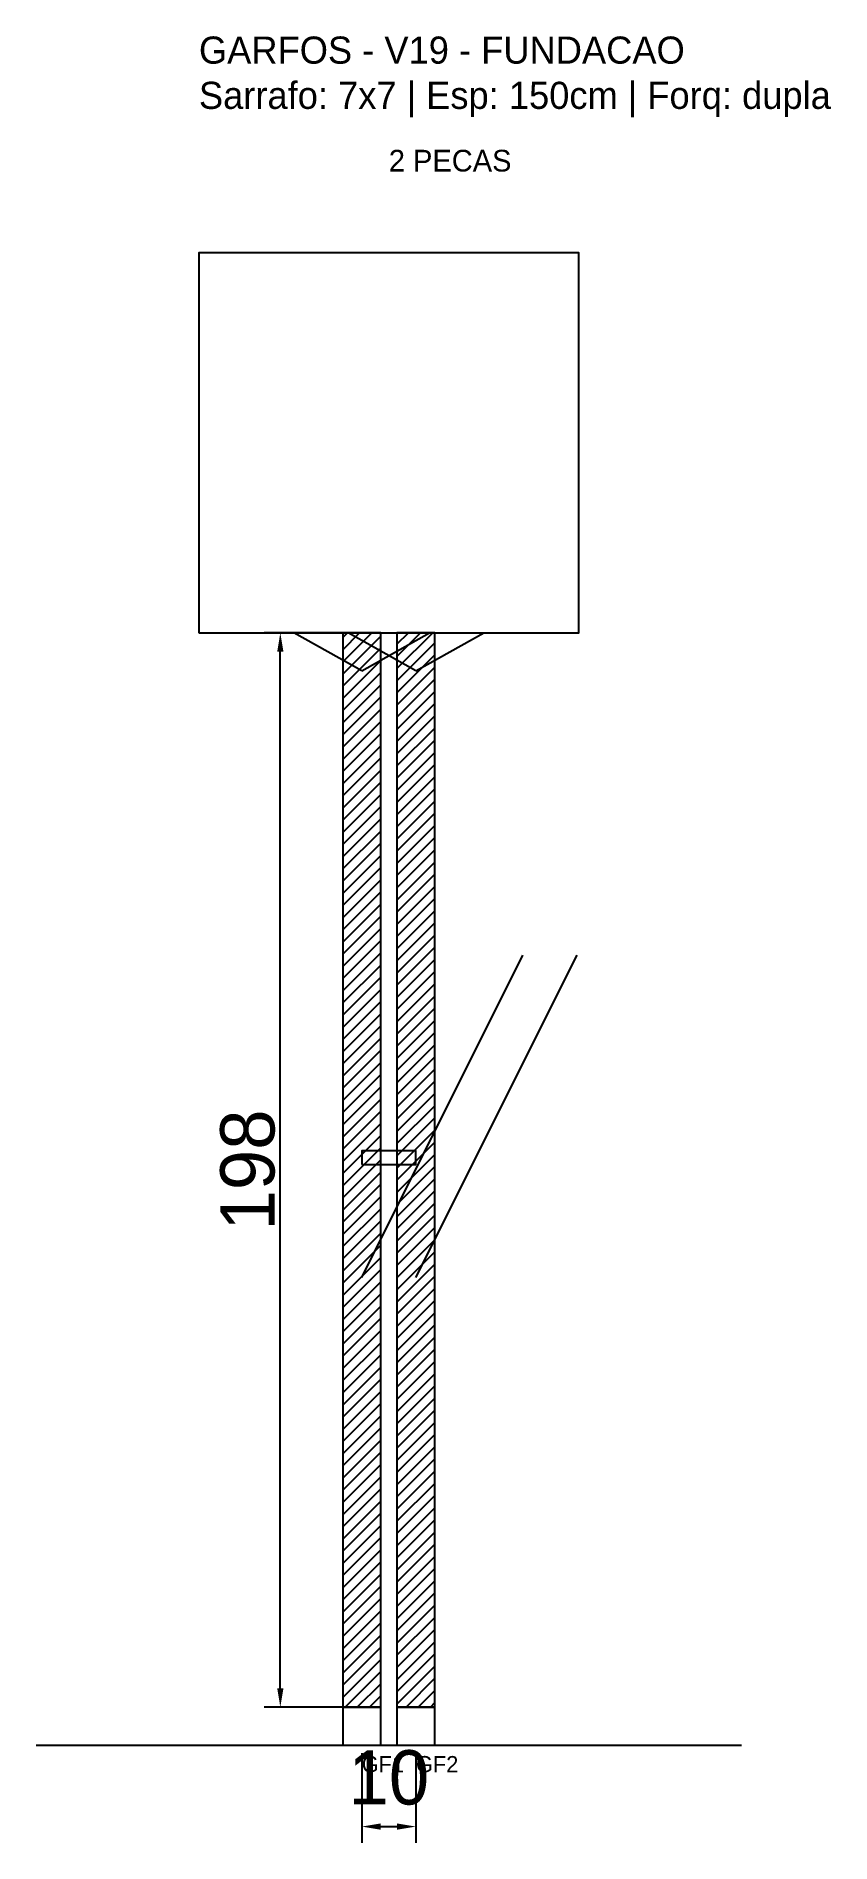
# Model space of a CAD drawing. Header units: metres. Extents: x -30 to 116, y -25 to 308.
import ezdxf

# ---------------------------------------------------------------- set-up
doc = ezdxf.new("R2010")
doc.units = ezdxf.units.M
for name, color, linetype in [('BARRA_ANCORAGEM', 1, 'Continuous'), ('COTA', 241, 'Continuous'), ('GARFOS OK', 3, 'Continuous'), ('NOME DA VIGA', 6, 'Continuous'), ('SARR_7x7', 40, 'Continuous'), ('TIRAS REESCORAMENTO', 252, 'Continuous'), ('VIGAS', 3, 'Continuous')]:
    doc.layers.add(name, color=color, linetype=linetype)
doc.dimstyles.new('EZ DXF', dxfattribs={"dimtxt": 10, "dimasz": 3.5, "dimexe": 3, "dimexo": 1.5, "dimgap": 1, "dimtad": 1, "dimdec": 1, "dimdsep": 46, "dimcen": 2.5, "dimazin": 3, "dimtfac": 1, "dimtmove": 0, "dimatfit": 3})

msp = doc.modelspace()

# ---------------------------------------------------------------- hatches: boundary and pattern name
at = {"layer": 'COTA'}
h = msp.add_hatch(dxfattribs=at)
h.set_pattern_fill('ANSI31', scale=0.5)
h.paths.add_polyline_path([(26.5, 0), (33.5, 0), (33.5, 198), (26.5, 198)])
h = msp.add_hatch(dxfattribs=at)
h.set_pattern_fill('ANSI31', scale=0.5)
h.paths.add_polyline_path([(36.5, 0), (43.5, 0), (43.5, 198), (36.5, 198)])

# ---------------------------------------------------------------- linework, layer by layer
at = {"layer": 'BARRA_ANCORAGEM'}
for p, q in [((30, 79.2), (59.7, 138.6)), ((40, 79.2), (69.7, 138.6))]:
    msp.add_line(p, q, dxfattribs=at)
at = {"layer": 'GARFOS OK'}
for p, q in [((30, 191), (17.5, 198)), ((17.5, 198), (42.5, 198)), ((40, 191), (27.5, 198)), ((27.5, 198), (52.5, 198)), ((30, 191), (42.5, 198)), ((40, 191), (52.5, 198))]:
    msp.add_line(p, q, dxfattribs=at)
at = {"layer": 'GARFOS OK', "linetype": 'CONTINUOUS'}
msp.add_line((-30, -7), (100, -7), dxfattribs=at)
at = {"layer": 'GARFOS OK'}
for points in [[(26.5, 0), (33.5, 0), (33.5, 198), (26.5, 198), (26.5, 0)], [(36.5, 0), (43.5, 0), (43.5, 198), (36.5, 198), (36.5, 0)]]:
    msp.add_lwpolyline(points, dxfattribs=at)
at = {"layer": 'SARR_7x7'}
for points in [[(26.5, -7), (33.5, -7), (33.5, 0), (26.5, 0), (26.5, -7)], [(36.5, -7), (43.5, -7), (43.5, 0), (36.5, 0), (36.5, -7)]]:
    msp.add_lwpolyline(points, dxfattribs=at)
at = {"layer": 'TIRAS REESCORAMENTO'}
msp.add_lwpolyline([(30, 100), (40, 100), (40, 102.5), (30, 102.5), (30, 100)], dxfattribs=at)
at = {"layer": 'VIGAS'}
msp.add_lwpolyline([(0, 198), (70, 198), (70, 268), (0, 268), (0, 198)], dxfattribs=at)

# ---------------------------------------------------------------- texts
at = {"layer": 'NOME DA VIGA'}
for s, height, p in [('2 PECAS', 4, (35, 283)), ('GF1', 3, (30, -12)), ('GF2', 3, (40, -12))]:
    msp.add_text(s, height=height, dxfattribs=at).set_placement(p)
at = {"layer": 'NOME DA VIGA', "insert": (0, 293), "char_height": 5, "attachment_point": 7}
msp.add_mtext('GARFOS - V19 - FUNDACAO\\PSarrafo: 7x7 | Esp: 150cm | Forq: dupla', dxfattribs=at)

# ---------------------------------------------------------------- dimensions: what is measured, and where the dimension line sits
at = {"layer": 'COTA'}
msp.add_linear_dim(base=(15, 0), p1=(30, 0), p2=(30, 198), angle=90, dimstyle='EZ DXF', dxfattribs=at).render()
msp.add_linear_dim(base=(30, -22), p1=(30, -7), p2=(40, -7), dimstyle='EZ DXF', dxfattribs=at).render()

doc.saveas('drawing.dxf')
